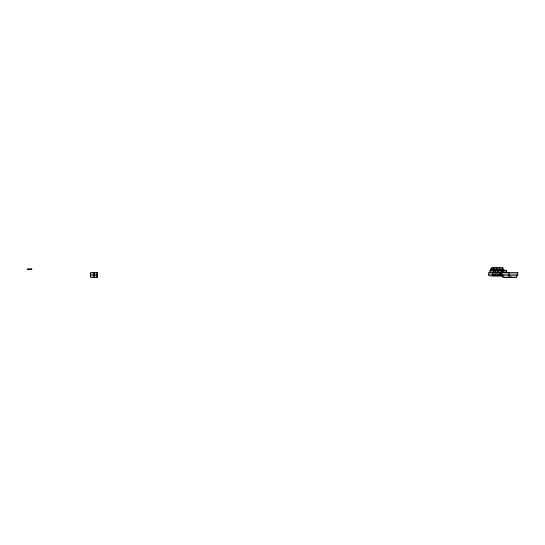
<?xml version="1.0" encoding="UTF-8"?>
<svg xmlns="http://www.w3.org/2000/svg" width="545" height="545" viewBox="0 0 545 545"><rect width="100%" height="100%" fill="white"/><g stroke="black" fill="none" stroke-linecap="round" stroke-linejoin="round"><path stroke-width="0.82" d="M490.555 269.169L503.818 269.169M489.928 270.851L506.693 270.851M90.579 274.128L97.289 274.128M488.742 274.128L517.75 274.128M502.183 274.237L497.238 274.128M90.579 275.811L97.351 275.811M503.437 275.92L491.372 275.811M510.1 277.139L511.714 277.316M516.565 275.811L516.565 277.494L502.865 277.494L502.865 275.811M514.814 277.494L504.929 277.494M512.034 277.603L510.461 277.194M511.837 277.378L510.222 277.132M508.989 272.446L509.05 277.494M507.129 272.446L497.864 272.555L497.864 270.763M506.693 272.534L506.693 270.763L489.928 270.763L489.928 272.534M503.818 270.851L503.818 269.08L490.555 269.08L490.555 270.851M502.94 270.763L502.94 272.534M502.626 269.08L502.626 267.397L496.686 267.397L496.686 269.08M502.183 274.128L502.183 275.92M501.618 270.763L501.673 275.811M501.25 270.763L501.25 272.534M500.623 272.446L500.623 274.237M499.745 272.446L499.745 274.217M499.499 267.397L499.438 270.851M497.803 274.128L497.803 275.811M497.06 269.08L497.06 270.851M496.495 269.169L496.495 267.397L491.74 267.397L491.74 269.169M495.991 272.446L495.991 274.128M495.616 270.763L495.616 272.534M494.989 274.128L494.989 275.811M493.995 267.397L493.995 269.169M493.927 269.08L493.927 270.851M493.865 270.763L493.865 272.446M493.804 274.128L493.804 275.811M493.239 274.128L492.68 274.217L492.68 272.446M492.612 272.446L492.612 274.128M97.037 275.811L97.037 277.494M96.976 272.446L96.976 275.811M94.346 275.811L94.346 277.494M94.285 272.446L94.285 275.811M93.992 275.811L93.992 277.494M93.924 272.446L93.924 275.811M31.883 269.08L27.25 269.169L31.883 269.08M97.289 272.446L90.579 272.446L90.647 277.494L97.351 277.494L97.289 272.446M517.75 272.446L488.742 272.446L488.742 275.811L517.75 275.811L517.75 272.446"/></g></svg>
